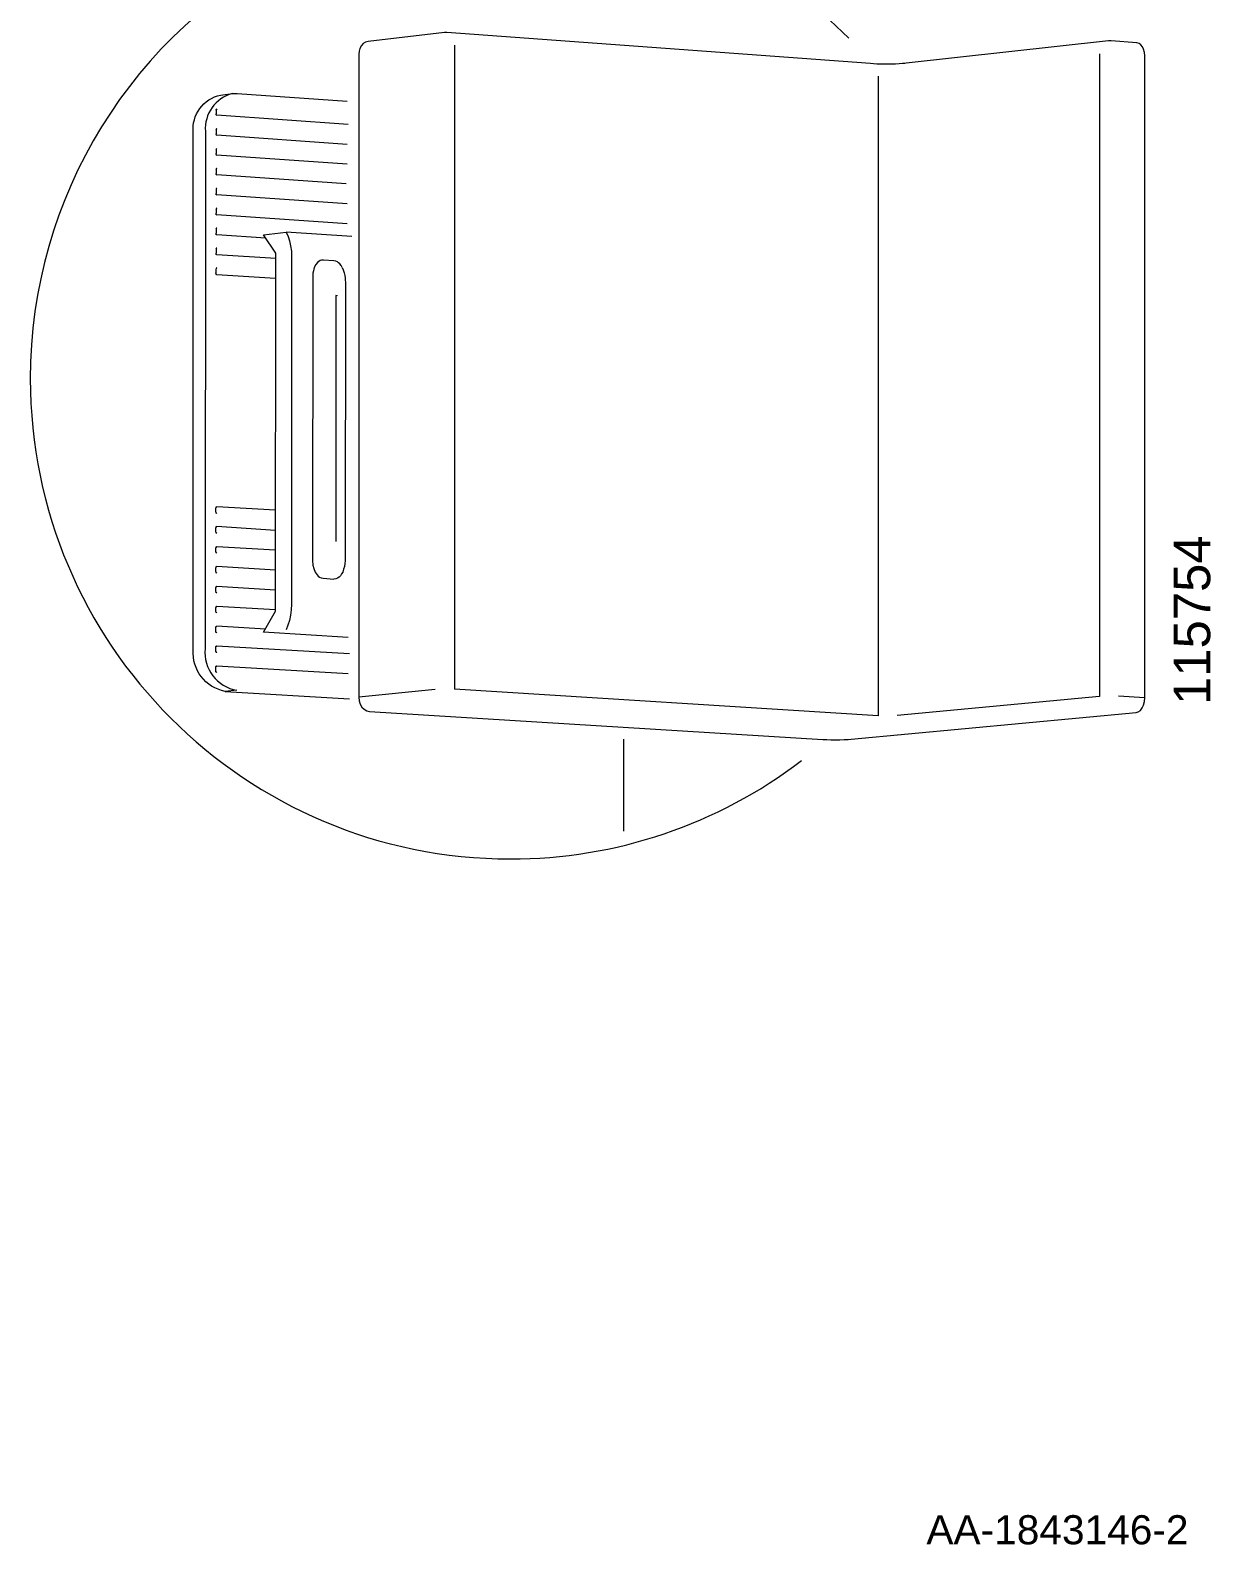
# Model space of a CAD drawing. Header units: metres. Extents: x -11.5 to 7.4, y -3.8 to 5.9.
# Drawn here: x 6.2162 to 6.4302, y -0.4758 to -0.2013 of the extents above; entities that cross this region are included whole.
import ezdxf

# ---------------------------------------------------------------- set-up
doc = ezdxf.new("R2010")
doc.units = ezdxf.units.M
doc.header["$MEASUREMENT"] = 0
doc.layers.add('PDF12_Geometry_Num_Penna__7_Num_Penna__7', color=7, linetype='Continuous', lineweight=18)
doc.layers.add('PDF12_Text_Num_Penna__7_Num_Penna__7', color=7, linetype='Continuous', lineweight=18)
doc.styles.add('GENERATED_STYLE_1', font='')
doc.styles.get('GENERATED_STYLE_1').set_extended_font_data('Arial')

msp = doc.modelspace()

# ---------------------------------------------------------------- linework, layer by layer
at = {"layer": 'PDF12_Geometry_Num_Penna__7_Num_Penna__7', "color": 7, "linetype": 'Continuous', "lineweight": 18, "flags": 128}
for points in [[(6.264036001101466, -0.1866691812025092, 0.2832962679188645), (6.216153741141351, -0.2644348559186227, 0.4142054835113699), (6.303214294214868, -0.3514954089921414, 0.1650874844762945), (6.356004436680644, -0.3336697831705768)], [(6.251479070073902, -0.3211182575705536, -0.3810790317381346), (6.245706319161735, -0.3135747377363209), (6.245706687713614, -0.2197949925285174, -0.3818169894256189), (6.250658919295235, -0.2130049155830767), (6.252803891223866, -0.2127555288124512), (6.253264581071083, -0.2127555288124512), (6.253672445149148, -0.2127555288124512), (6.273613558749123, -0.2141486549104279)], [(6.25280339982136, -0.2127554059618202, 0.3633222619364752), (6.247909030884552, -0.2195945003070117), (6.247861119140444, -0.3133688400872723, 0.393486786609225), (6.253624410554412, -0.3209230479259606), (6.251479807177658, -0.3211188718236837), (6.274036410603554, -0.3224579436462554)]]:
    msp.add_lwpolyline(points, format="xyb", dxfattribs=at)
for points in [[(6.291708104590834, -0.2016900043836047), (6.291708104590834, -0.2016457781582712), (6.291660192846724, -0.2016457781582712), (6.291602453052537, -0.2016457781582712), (6.291554541308429, -0.2016457781582712), (6.291501715539283, -0.2016457781582712), (6.291452575288911, -0.2016457781582712), (6.291400978026022, -0.2016457781582712), (6.291353066281912, -0.2016457781582712), (6.291353066281912, -0.2016900043836047), (6.291305154537802, -0.2016900043836047), (6.291252328768657, -0.2016900043836047), (6.277411977252067, -0.20332637472091)], [(6.374962990974478, -0.2072512065179284), (6.374761515947965, -0.2073040322870758), (6.374300826100749, -0.2073040322870758), (6.373686572971129, -0.207367914612556), (6.373077233866546, -0.2074158263566668), (6.372357329198634, -0.2074158263566668), (6.371652166605829, -0.2074158263566668), (6.370932261937915, -0.2074158263566668), (6.370265183039148, -0.2074158263566668), (6.369660757959604, -0.2074158263566668), (6.36905019034876, -0.207367914612556), (6.36853298921362, -0.2073040322870758), (6.291708350292085, -0.2016897586823516)], [(6.275732732046311, -0.2056196273550324), (6.275732732046311, -0.3221594166252597)], [(6.277412345803944, -0.2033257604677807), (6.276951655956728, -0.203426497981039), (6.27654747739744, -0.2036857128017378), (6.276188753569739, -0.2040456651356948), (6.275939366799115, -0.2045542667270208), (6.275780889491672, -0.2050579542933093), (6.275732977747563, -0.205619381653781)], [(6.293085382958067, -0.2039928393665491), (6.293085382958067, -0.3207341036632885)], [(6.412130587893385, -0.2031769883597878), (6.412082676149275, -0.2031769883597878), (6.412029850380129, -0.2031769883597878), (6.411972110585944, -0.2031769883597878), (6.411919284816797, -0.2031769883597878), (6.411871373072687, -0.2031769883597878), (6.411818547303538, -0.2031769883597878), (6.41177063555943, -0.2031769883597878), (6.411722723815318, -0.2031769883597878), (6.411669898046172, -0.2031769883597878), (6.374963359526356, -0.2072507151154248)], [(6.410038318883275, -0.2055195040949052), (6.410038318883275, -0.3220592933651307)], [(6.416823850355559, -0.2035417318681558), (6.412130956445266, -0.2031768655091621)], [(6.418249163317528, -0.3223189995883331), (6.418249163317528, -0.2058308075809956), (6.418201251573418, -0.2052742942455605), (6.418052602316049, -0.2047042673412731), (6.417846213264497, -0.204247263012836), (6.417544000724723, -0.2038836251601026), (6.417236874159913, -0.2036379239082544), (6.416824096056809, -0.2035421004200328)], [(6.369913830249008, -0.2096068672700193), (6.369913830249008, -0.3255324034106275)], [(6.249890734331331, -0.2165814658556), (6.250001299894661, -0.216680974862598), (6.24994356010048, -0.216680974862598), (6.249842822587221, -0.2165814658556), (6.249842822587221, -0.2164229885481586)], [(6.249842945437848, -0.2157704060232506), (6.249842945437848, -0.2156070146907725), (6.249943682951105, -0.2155541889216241), (6.25000142274529, -0.2155050486712549), (6.249842945437848, -0.215668440003733)], [(6.249842945437848, -0.2157704060232506), (6.249842945437848, -0.2164227428469063)], [(6.273815648028767, -0.2183335614825275), (6.250001054193412, -0.2166812205638511)], [(6.25000142274529, -0.2191325819535361), (6.249943682951105, -0.2191325819535361), (6.249842945437848, -0.2192345479730538), (6.249842945437848, -0.2193881112554585), (6.249842945437848, -0.2200539616479658)], [(6.249842945437848, -0.2192873737422003), (6.25000142274529, -0.2191338104597964)], [(6.249890734331331, -0.2202034708597154), (6.250001299894661, -0.2202992943479369), (6.24994356010048, -0.2202562966288628), (6.249842822587221, -0.2201555591156055), (6.249842822587221, -0.2200548216023481)], [(6.27363923452994, -0.2219464755403244), (6.250001545595914, -0.2202990486466838)], [(6.249890734331331, -0.2238270729219689), (6.250001299894661, -0.2239278104352262), (6.24994356010048, -0.2238835842098927), (6.249842822587221, -0.2237840752028948), (6.249842822587221, -0.2236206838704158)], [(6.25000142274529, -0.2227083951223046), (6.249943682951105, -0.2227563068664145), (6.249842945437848, -0.222852130354636), (6.249842945437848, -0.2229626959179676), (6.249842945437848, -0.2236211752729202)], [(6.249842945437848, -0.2229140470701019), (6.25000142274529, -0.222708886524809)], [(6.273628546525485, -0.2255504215024287), (6.250001914147795, -0.223927564733974)], [(6.249890734331331, -0.2274016575844771), (6.250001299894661, -0.2275023950977353), (6.24994356010048, -0.2275023950977353), (6.249842822587221, -0.2274016575844771), (6.249842822587221, -0.2272480943020723)], [(6.25000142274529, -0.2263359284045876), (6.249943682951105, -0.2263359284045876), (6.249842945437848, -0.2264366659178449), (6.249842945437848, -0.2265816296564349), (6.249842945437848, -0.2272474800489421)], [(6.249842945437848, -0.2264802778900474), (6.25000142274529, -0.226336542657716)], [(6.273407783950701, -0.2291058414672946), (6.250001054193412, -0.2275026407989857)], [(6.25000142274529, -0.2299546164418018), (6.249890857181958, -0.2299546164418018), (6.249842945437848, -0.2300553539550592), (6.249842945437848, -0.2302089172374648), (6.249842945437848, -0.2308723106174542)], [(6.249842945437848, -0.2301033885497965), (6.25000142274529, -0.2299547392924284)], [(6.249842822587221, -0.2310295594186371), (6.250001299894661, -0.2311302969318945), (6.249890734331331, -0.2310823851877846), (6.249842822587221, -0.2309816476745272), (6.249842822587221, -0.2308723106174542)], [(6.273617735670404, -0.2327301806333013), (6.250000931342784, -0.2311306654837724)], [(6.249842822587221, -0.2346491074102337), (6.250001299894661, -0.2347486164172317), (6.249890734331331, -0.2346970191543436), (6.249842822587221, -0.2345950531348278), (6.249842822587221, -0.2344513179024963)], [(6.249842945437848, -0.2337312903839566), (6.25000142274529, -0.233529815357441)], [(6.25000142274529, -0.2335304296105702), (6.249890857181958, -0.2335832553797177), (6.249842945437848, -0.2336827643867165), (6.249842945437848, -0.2337847304062333), (6.249842945437848, -0.2344518093049999)], [(6.273635671861788, -0.2363316695828876), (6.250001668446542, -0.2347481250147281)], [(6.249842822587221, -0.2382321687659319), (6.250001299894661, -0.2383292207604111), (6.249890734331331, -0.2383292207604111), (6.249842822587221, -0.2382321687659319), (6.249842822587221, -0.2380700059397114)], [(6.25000142274529, -0.2371478891415268), (6.249890857181958, -0.2371478891415268), (6.249842945437848, -0.2372486266547842), (6.249842945437848, -0.2374120179872641), (6.249842945437848, -0.2380692688359565)], [(6.249842945437848, -0.2373016981251839), (6.25000142274529, -0.2371481348427782)], [(6.258879223227684, -0.23893806846249), (6.25000080849216, -0.2383287293579084)], [(6.260669156847394, -0.2416974163713679), (6.258466445124578, -0.2383288522085341), (6.262554913955329, -0.2378730763863555)], [(6.262555159656578, -0.2378733220876077), (6.262915111990536, -0.238636224474595), (6.263169412786198, -0.2394421245806564), (6.263370887812712, -0.2403733323251593), (6.263519537070081, -0.2413377097386622), (6.263519537070081, -0.2423008586459066)], [(6.274457542549218, -0.2386717283054871), (6.262555773909709, -0.237873199236982)], [(6.25000142274529, -0.240775422423809), (6.249890857181958, -0.240775422423809), (6.249842945437848, -0.2408773884433257), (6.249842945437848, -0.2410309517257296), (6.249842945437848, -0.2416968021182377)], [(6.249842945437848, -0.2409295999593439), (6.25000142274529, -0.2407760366769383)], [(6.249842822587221, -0.2418515939069019), (6.250001299894661, -0.2419523314201601), (6.249890734331331, -0.2418995056510118), (6.249842822587221, -0.2417987681377545), (6.249842822587221, -0.2416968021182377)], [(6.260669156847394, -0.2426625308886265), (6.25000080849216, -0.2419524542707867)], [(6.258418533380468, -0.3104074028987487), (6.260621245103284, -0.3065732348636629), (6.260669156847394, -0.24169704781949)], [(6.263519659920707, -0.2423014728990358), (6.263519659920707, -0.3052968168603138)], [(6.269297570559162, -0.2429254312281035), (6.268985529969314, -0.2429696574534361), (6.268736143198689, -0.2430261687413608), (6.268280367376514, -0.2433296097873923), (6.267920415042557, -0.2437473019155352), (6.26765628619682, -0.2442509894818237), (6.267507636939451, -0.2448554145613677), (6.267401985401154, -0.2453161044085821), (6.267401985401154, -0.2459401855882772), (6.267349159632008, -0.2973924847377409)], [(6.272714415017987, -0.24424988382619), (6.272503111941395, -0.2438911599984923), (6.272306550939918, -0.2436319451777917), (6.272042422094181, -0.2434292416450177), (6.271845861092704, -0.2432719928438347), (6.271538734527892, -0.2431221150802081), (6.271226693938045, -0.24307051781732), (6.269297939111041, -0.2429255540787292)], [(6.272714292167358, -0.2442503752286935), (6.272915767193872, -0.2447110650759079), (6.273074244501316, -0.2452208951734924), (6.273222893758684, -0.2457233542335224), (6.273270805502795, -0.246136132336626), (6.273270805502795, -0.2465439964146929), (6.273323631271943, -0.2469518604927607)], [(6.249842822587221, -0.2454783900854283), (6.250001299894661, -0.2455791275986865), (6.249890734331331, -0.2455275303357993), (6.249842822587221, -0.2454181932787272), (6.249794910843113, -0.2452634014900621)], [(6.25000142274529, -0.2443511127419509), (6.249890857181958, -0.2443990244860617), (6.249842945437848, -0.2444948479742814), (6.249795033693736, -0.2446103275626506), (6.249795033693736, -0.2452626643863063)], [(6.249842945437848, -0.2445533248722214), (6.25000142274529, -0.2443506213394473)], [(6.260621245103284, -0.2462899413202821), (6.250000808492159, -0.2455786361961829)], [(6.273323754122567, -0.2470055462162897), (6.273270928353421, -0.296869386772558)], [(6.271893649986188, -0.2494049417912105), (6.271538611677268, -0.2493521160220622), (6.271538611677268, -0.2939714633576376)], [(6.250001299894661, -0.2876415848569067), (6.249794910843113, -0.2878430598834223)], [(6.250001299894661, -0.2888665284479943), (6.249890734331331, -0.2888075601475499), (6.249842822587221, -0.2887117366593301), (6.249794910843113, -0.2885581733769245), (6.249794910843113, -0.2878923229844164)], [(6.249795033693736, -0.287891708731288), (6.249842945437848, -0.2877909712180307), (6.249890857181958, -0.2876890051985139), (6.25000142274529, -0.2876410934544023)], [(6.260621245103284, -0.2882942902324404), (6.250000808492159, -0.2876419534087846)], [(6.249842945437848, -0.2887549800796547), (6.25000142274529, -0.2888667741492466)], [(6.250001299894661, -0.2912557274209622), (6.249794910843113, -0.2914178902471827)], [(6.250001299894661, -0.2924363219360924), (6.249890734331331, -0.2924363219360924), (6.249842822587221, -0.2923392699416114), (6.249794910843113, -0.2921771071153927), (6.249794910843113, -0.2915198562666994)], [(6.249795033693736, -0.2915202248185773), (6.249842945437848, -0.2913556049798389), (6.249890857181958, -0.2912560959728401), (6.25000142274529, -0.2912560959728401)], [(6.249842945437848, -0.2923396384934902), (6.25000142274529, -0.2924366904879703)], [(6.260621245103284, -0.2919323886685516), (6.250000808492159, -0.2912554817197108)], [(6.250001299894661, -0.2948933344545699), (6.249794910843113, -0.2950370696869014)], [(6.250001299894661, -0.2960636095171223), (6.249890734331331, -0.2960009556979015), (6.249842822587221, -0.2959063607159402), (6.249794910843113, -0.2958043946964217), (6.249794910843113, -0.2951373157976551)], [(6.249795033693736, -0.2951374386482808), (6.249842945437848, -0.2949875608846542), (6.249890857181958, -0.2948929659026938), (6.25000142274529, -0.2948929659026938)], [(6.249842945437848, -0.2959585722319575), (6.25000142274529, -0.2960629952639922)], [(6.260621245103284, -0.2954978823847423), (6.250000808492159, -0.2948934573051964)], [(6.250001299894661, -0.2984582139176313), (6.249794910843113, -0.2986646029691835)], [(6.250001299894661, -0.2996867201768705), (6.249890734331331, -0.2996388084327606), (6.249842822587221, -0.2995380709195024), (6.249794910843113, -0.2993795936120609), (6.249794910843113, -0.298717428738331)], [(6.249795033693736, -0.2987173058877053), (6.249842945437848, -0.2986165683744479), (6.249890857181958, -0.2985109168361531), (6.25000142274529, -0.2984580910670047)], [(6.260621245103284, -0.2991252928163979), (6.250000808492159, -0.2984582139176313)], [(6.267349159632008, -0.2973919933352382), (6.267401985401154, -0.298213864022669), (6.267560462708596, -0.2988662008463256), (6.267809849479224, -0.2994853680009815), (6.268169801813182, -0.2999890555672691), (6.268381104889768, -0.3002433563629321), (6.268630491660394, -0.3004067476954111), (6.268932704200168, -0.3005504829277426), (6.269244744790017, -0.3006033086968891), (6.271226325386168, -0.3007568719792939)], [(6.273270928353421, -0.2968692639219315), (6.273270928353421, -0.2974454333575149), (6.273223016609311, -0.2979503494300619), (6.273122279096052, -0.2984577225151268), (6.272973629838686, -0.2989626385876756), (6.272815152531241, -0.2994847537478522)], [(6.249842945437848, -0.2995872111698725), (6.25000142274529, -0.2996867201768705)], [(6.272815029680617, -0.2994851222997292), (6.272618468679138, -0.2998364750898723), (6.272407165602552, -0.3001436016546819), (6.272157778831925, -0.3004065019941597), (6.271893649986188, -0.3006030629956378), (6.271586523421378, -0.3007038005088951), (6.271226571087421, -0.3007578547843011)], [(6.250001299894661, -0.3020861157517913), (6.249794910843113, -0.3022396790341961)], [(6.250001299894661, -0.3032523367436886), (6.249890734331331, -0.3032523367436886), (6.249842822587221, -0.3031515992304294), (6.249794910843113, -0.3030078639980989), (6.249794910843113, -0.3023358710742947)], [(6.249795033693736, -0.3023362396261726), (6.249842945437848, -0.3021863618625451), (6.249890857181958, -0.3020856243492878), (6.25000142274529, -0.3020856243492878)], [(6.249842945437848, -0.303152090632933), (6.25000142274529, -0.3032528281461904)], [(6.260621245103284, -0.3027442265548661), (6.250000808492159, -0.3020857471999143)], [(6.250001299894661, -0.3057050494902587), (6.249794910843113, -0.3058684408227377)], [(6.250001299894661, -0.3068850297522578), (6.249890734331331, -0.3068334324893707), (6.249842822587221, -0.3067314664698539), (6.249794910843113, -0.3066270434378175), (6.249794910843113, -0.3059636500578291)], [(6.249795033693736, -0.3059636500578291), (6.249842945437848, -0.3058064012566462), (6.249890857181958, -0.3057056637433897), (6.25000142274529, -0.3057056637433897)], [(6.249842945437848, -0.3067842922389996), (6.25000142274529, -0.3068850297522578)], [(6.260621245103284, -0.3063236023917852), (6.250000808492159, -0.3057056637433897)], [(6.263519659920707, -0.3052965711590616), (6.263471748176597, -0.3063236023917852), (6.263371010663342, -0.307294122336585), (6.263169535636825, -0.3082572712438276), (6.262867323097051, -0.3091270536753692), (6.262555282507204, -0.3099906935756156)], [(6.250001299894661, -0.3092844253271787), (6.249794910843113, -0.3094859003536925)], [(6.250001299894661, -0.3105039634907261), (6.249890734331331, -0.3104511377215777), (6.249794910843113, -0.3103553142333579), (6.249794910843113, -0.3102054364697304), (6.249794910843113, -0.3095346720521857)], [(6.249795033693736, -0.30953454920156), (6.249795033693736, -0.3094325831820424), (6.249890857181958, -0.3093330741750444), (6.25000142274529, -0.3092839339246751)], [(6.258778485714425, -0.3098458526876513), (6.250000808492159, -0.3092844253271787)], [(6.250001299894661, -0.3129075359869278), (6.249794910843113, -0.3130512712192592)], [(6.249795033693736, -0.3131667508076266), (6.249795033693736, -0.3130033594751485), (6.249890857181958, -0.3129075359869278), (6.25000142274529, -0.3129075359869278)], [(6.249842945437848, -0.3104074028987487), (6.25000142274529, -0.3105044548932296)], [(6.274025599748471, -0.3143388686295667), (6.250000931342784, -0.3129076588375534)], [(6.273809628348095, -0.3113275540869198), (6.258418901932346, -0.3104074028987487)], [(6.250001299894661, -0.3140790395557378), (6.249890734331331, -0.3140790395557378), (6.249794910843113, -0.3139770735362202), (6.249794910843113, -0.313819824735039), (6.249794910843113, -0.313166259405123)], [(6.249842945437848, -0.3139770735362202), (6.25000142274529, -0.3140790395557378)], [(6.250001299894661, -0.3165360520742171), (6.249794910843113, -0.3166896153566219)], [(6.250001299894661, -0.3177022730661134), (6.249890734331331, -0.3176531328157441), (6.249794910843113, -0.3175523953024859), (6.249794910843113, -0.3174516577892286), (6.249794910843113, -0.3167858073967205)], [(6.249795033693736, -0.316786298799224), (6.249795033693736, -0.3166315070105599), (6.249890857181958, -0.3165356835223392), (6.25000142274529, -0.3165356835223392)], [(6.249842945437848, -0.3176014127022295), (6.25000142274529, -0.3177021502154869)], [(6.27382645888385, -0.3179499399279759), (6.250000808492159, -0.3165359292235905)], [(6.289566695330352, -0.3207866837311846), (6.275732486345058, -0.3221601537290146)], [(6.369913830249008, -0.3255327719625054), (6.293085505808692, -0.320734226513915)], [(6.275732854896935, -0.3221602765796403), (6.275780766641047, -0.3228273554784078), (6.275987155692599, -0.323441608608027), (6.276284454207335, -0.3239551242243888), (6.276697232310438, -0.324367902327495), (6.277161607676433, -0.3246652008422295), (6.277676351799052, -0.3247757664055611), (6.359857278010871, -0.3298187845997393)], [(6.36501061606713, -0.3297671873368504), (6.416665618749368, -0.3249723274070409), (6.417073482827435, -0.3248175356183767), (6.41748626093054, -0.3245693773540097), (6.417793387495349, -0.3241086875067944), (6.418052602316049, -0.3235951718904326), (6.418201251573418, -0.3229809187608126), (6.418249163317528, -0.3223187538870826), (6.413508357663122, -0.3220116273222731)], [(6.410038318883275, -0.3220589248132537), (6.373336694388499, -0.3254803147452359)], [(6.323709341287133, -0.3297695214987435), (6.323706884274616, -0.3464735211056214)], [(6.359856663757743, -0.3298187845997393), (6.360575339919398, -0.3298187845997393), (6.361334556787607, -0.3298765243939235), (6.362150284943741, -0.3298765243939235), (6.362966013099877, -0.3298765243939235), (6.363733829511901, -0.3298187845997393), (6.364453734179815, -0.3298187845997393), (6.365010247515253, -0.3297671873368504)]]:
    msp.add_lwpolyline(points, dxfattribs=at)
at = {"layer": 'PDF12_Geometry_Num_Penna__7_Num_Penna__7', "color": 7, "linetype": 'Continuous', "lineweight": 18}
msp.add_arc((6.302992491142797, -0.264637555718755), 0.08735911570529087, 45.16627887849425, 61.70565461689987, dxfattribs=at)

# ---------------------------------------------------------------- texts
at = {"layer": 'PDF12_Text_Num_Penna__7_Num_Penna__7', "color": 7, "linetype": 'Continuous', "lineweight": 18, "insert": (6.430213494921651, -0.3235844838859778), "char_height": 0.006595335069003665, "attachment_point": 7, "rotation": 90, "style": 'GENERATED_STYLE_1'}
msp.add_mtext('\\A1;{\\pql;\\fArial|b0|i0|c0|p34;115754}', dxfattribs=at)
at = {"layer": 'PDF12_Text_Num_Penna__7_Num_Penna__7', "color": 7, "linetype": 'Continuous', "lineweight": 18, "insert": (6.37865330092661, -0.4758214995435651), "char_height": 0.005276338406381684, "attachment_point": 7, "style": 'GENERATED_STYLE_1'}
msp.add_mtext('\\A1;{\\pql;\\fArial|b0|i0|c0|p34;AA-1843146-2}', dxfattribs=at)

doc.saveas('drawing.dxf')
